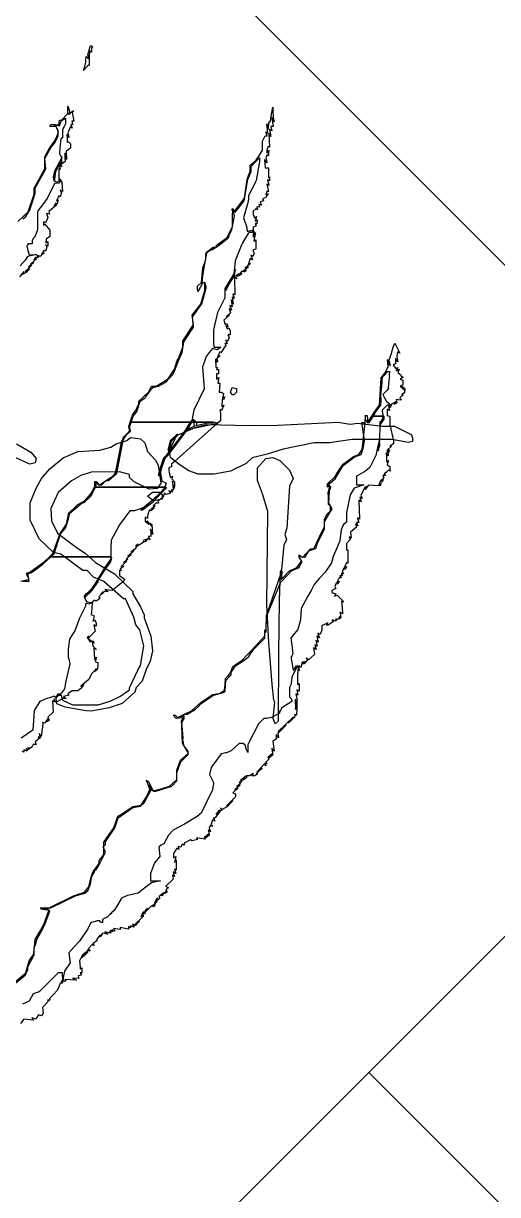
# Model space of a CAD drawing. Extents: x -87611 to 96139, y 77822 to 138139.
# Drawn here: x 75288 to 76011, y 99451 to 101237 of the extents above; entities that cross this region are included whole.
import ezdxf

# ---------------------------------------------------------------- set-up
doc = ezdxf.new("R2010")
doc.units = 0
doc.header["$MEASUREMENT"] = 0
doc.layers.get('0').update_dxf_attribs({"color": 6})
for name, color, linetype in [('L14D0 Au', 2, 'Continuous'), ('L3D0 Base', 3, 'Continuous'), ('L8D0 Wire', 5, 'Continuous')]:
    doc.layers.add(name, color=color, linetype=linetype)

# ---------------------------------------------------------------- blocks, each defined once
blk = doc.blocks.new('_LOGO_BEEST')
at = {"layer": 'L14D0 Au'}
for points in [[(511.455, 314.055), (508.238, 318.047), (510.87, 324.985), (517.452, 323.264), (517.452, 317.887), (513.619, 314.055)], [(483.119, 192.803), (459.165, 192.944), (444.793, 197.956), (430.421, 207.563), (417.132, 218.223), (415.031, 230.657), (418.383, 243.105), (428.824, 252.984), (454.375, 264.195), (471.94, 268.544), (537.413, 267.131), (580.529, 267.384), (672.521, 272.396), (690.714, 269.03), (702.733, 270.64), (740.218, 266.215), (758.653, 266.148), (783.725, 253.542), (785.729, 248.321), (785.729, 242.567), (780.014, 241.073), (754.59, 245.996), (693.908, 245.885), (659.478, 240.599), (636.12, 240.599), (588.976, 231.05), (564.56, 223.457), (541.558, 217.936), (532.262, 209.052), (508.555, 197.335)], [(296.034, -168.198), (288.298, -167.776), (279.515, -166.369), (270.733, -164.952), (256.361, -162.141), (243.585, -157.347), (242.556, -148.851), (246.372, -144.253), (250.425, -144.253), (252.282, -151.651), (267.539, -158.616), (294.686, -158.697), (306.696, -158.697), (325.027, -153.406), (339.816, -146.315), (354.569, -135.72), (354.569, -133.004), (367.533, -105.122), (371.085, -98.734), (376.369, -69.075), (370.33, -44.679), (364.161, -36.837), (360.95, -24.911), (348.208, 2.668), (345.138, 2.668), (315.392, 29.101), (299.476, 35.965), (290.096, 45.785), (283.325, 45.785), (249.888, 70.925), (238.851, 73.349), (216.821, 94.49), (202.865, 123.002), (202.865, 149.252), (211.995, 171.687), (220.495, 186.191), (233.285, 200.969), (253.167, 217.847), (275.523, 227.437), (309.058, 229.349), (326.025, 233.981), (334.085, 239.262), (350.577, 244.11), (356.108, 249.032), (371.156, 246.969), (378.051, 240.492), (381.938, 227.518), (394.038, 214.257), (398.121, 206.465), (402.296, 179.125), (396.569, 171.141), (384.607, 170.131), (361.755, 181.124), (354.569, 188.033), (354.569, 192.44), (339.399, 196.482), (296.283, 195.722), (280.314, 190.742), (265.942, 182.552), (245.806, 164.753), (234.554, 140.8), (235.804, 121.637), (244.675, 103.147), (275.017, 80.118), (286.701, 72.437), (302.414, 58.384), (331.414, 41.006), (359.36, 14.251), (359.36, 10.273), (371.336, -9.308), (376.926, -21.633), (376.926, -26.081), (386.795, -54.021), (389.456, -76.377), (386.113, -92.346), (379.725, -104.967), (373.654, -122.615), (364.503, -132.268), (362.403, -139.249), (343.546, -156.708), (323.43, -163.227)], [(576.588, -187.716), (573.48, -179.539), (576.267, -154.69), (574.368, -151.617), (571.798, -127.486), (567.058, -63.61), (564.097, -6.122), (565.122, 136.001), (557.116, 163.148), (549.389, 183.172), (549.389, 202.343), (562.495, 216.561), (572.826, 218.499), (583.723, 213.944), (598.436, 199.015), (604.11, 186.434), (598.506, 174.626), (594.218, 110.45), (591.352, 100.84), (594.077, 93.475), (589.548, 84.718), (586.032, 46.929), (584.247, 44.041), (582.522, 0.265), (581.477, -81.176), (581.128, -183.948)], [(394.092, 152.768), (392.096, 153.019), (389.701, 153.9), (389.701, 153.901), (387.305, 154.782), (381.809, 159.567), (389.406, 165.543), (400.24, 165.543), (404.073, 161.71), (404.073, 154.764)]]:
    blk.add_lwpolyline(points, close=True, dxfattribs=at)
blk.add_lwpolyline([(182.345, 239), (204.135, 226.274), (212.168, 216.727), (210.466, 210.221), (202.677, 208.266), (180.094, 218.24)], dxfattribs=at)
at = {"layer": 'L3D0 Base'}
blk.add_lwpolyline([(284.512, 808.29), (286.193, 814.678), (287.878, 821.065), (288.09, 825.322), (288.299, 829.577), (292.753, 825.881), (291.761, 829.062), (290.766, 832.243), (292.902, 839.429), (295.042, 846.615), (297.88, 845.018), (297.241, 843.422), (296.598, 841.825), (296.399, 836.469), (294.253, 837.798), (293.529, 835.019), (292.809, 832.243), (292.952, 823.994), (293.093, 815.741), (292.531, 816.306), (291.967, 816.87)], close=True, dxfattribs=at)
for points in [[(184.351, 578.338), (199.778, 592.71), (209.247, 619.829), (209.247, 629.042), (225.215, 658.579), (225.215, 676.693), (232.401, 690.123), (240.916, 701.299), (243.511, 707.811), (246.103, 714.326), (242.859, 722.856), (233.01, 722.856), (234.064, 724.563), (235.118, 726.265), (240.947, 725.76), (246.773, 725.252), (247.793, 732.438), (250.947, 732.438), (260.347, 742.73), (260.484, 748.363), (260.625, 753.996), (262.022, 749.342), (263.413, 744.689), (261.404, 741.221), (268.89, 747.608), (267.031, 744.386), (269.507, 730.841), (266.401, 730.841), (268.241, 726.05), (265.247, 726.05), (266.248, 723.256), (267.252, 720.461), (264.561, 722.91), (260.6, 713.487), (261.414, 709.788), (262.231, 706.089), (259.062, 710.58), (259.224, 704.842), (259.383, 699.103), (261.152, 700.163), (264.345, 696.508), (264.345, 690.12), (261.18, 687.488), (258.011, 684.856), (258.535, 672.555), (255.784, 682.136), (256.046, 675.985), (256.311, 669.835), (252.812, 667), (249.312, 664.168), (250.441, 662.914), (251.57, 661.663), (247.718, 663.875), (249.512, 668.544), (251.57, 667.271), (251.57, 674.95), (251.262, 674.95), (245.426, 663.815), (239.594, 652.681), (240.043, 639.02), (242.12, 654.989), (244.606, 659.595), (247.095, 664.199), (248.879, 657.378), (247.831, 658.027), (246.78, 658.672), (246.692, 650.145), (246.608, 641.618), (247.722, 642.304), (248.835, 642.993), (249.961, 640.208), (251.09, 637.423), (252.275, 623.715), (248.676, 625.939), (250.972, 622.224), (248.938, 615.818), (247.831, 616.504), (246.72, 617.187), (244.899, 613.332), (243.081, 609.474), (245.676, 611.077), (244.846, 607.899), (244.013, 604.721), (242.766, 605.495), (241.518, 606.265), (239.625, 601.328), (241.602, 602.407), (243.58, 603.489), (231.662, 593.325), (232.033, 591.422), (232.401, 589.516), (228.169, 590.396), (229.136, 587.346), (230.106, 584.295), (226.345, 576.043), (223.619, 577.727), (223.619, 572.216), (225.571, 574.168), (233.2, 565.101), (233.2, 555.364), (227.611, 551.191), (227.174, 545.636), (228.59, 546.513), (230.006, 547.386), (230.006, 540.621), (228.163, 541.763), (226.32, 542.901), (227.467, 541.042), (228.615, 539.186), (226.582, 532.78), (225.418, 533.497), (224.258, 534.218), (219.91, 527.238), (224.567, 530.432), (221.435, 527.565), (218.301, 524.702), (216.086, 525.554), (213.872, 526.402), (214.845, 524.824), (215.821, 523.246), (211.031, 523.246), (208.754, 519.559), (213.239, 521.879), (208.448, 517.597), (203.657, 513.312), (208.448, 515.539), (200.464, 508.596), (205.254, 510.891), (200.376, 506.288), (195.498, 501.688), (202.004, 506.478), (197.532, 500.714), (191.294, 497.377)], [(192.426, 499.532), (193.555, 501.688), (186.613, 493.703)], [(189.08, 29.898), (193.172, 30.787), (197.264, 31.672), (199.328, 32.315), (201.393, 32.954), (198.062, 39.18), (198.062, 42.585), (201.243, 42.585), (224.411, 58.997), (232.467, 67.072), (325.826, 67.072), (325.826, 62.49), (321.833, 56.614), (318.125, 51.153), (306.036, 31.108), (291.91, 10.651), (287.513, 10.651), (287.513, 9.316), (285.485, 4.032), (291.109, 9.338), (296.729, 14.643), (301.704, 21.67), (306.675, 28.697), (306.675, 30.83), (306.7, 30.815), (319.36, 50.414), (321.818, 53.742), (325.794, 59.131), (327.716, 65.182), (325.826, 67.072), (232.467, 67.072), (237.46, 72.075), (248.582, 102.525), (253.233, 109.062), (258.663, 116.7), (262.256, 134.02), (268.887, 140.276), (275.517, 146.536), (287.092, 152.624), (295.631, 162.773), (300.904, 173.109), (409.653, 173.109), (403.396, 165.031), (399.453, 161.56), (392.224, 155.68), (388.61, 152.378), (384.48, 148.513), (379.315, 143.673), (371.418, 138.399), (374.228, 138.399), (382.802, 145.011), (391.08, 151.398), (403.652, 164.775), (411.081, 171.837), (409.653, 173.109), (300.904, 173.109), (301.866, 174.993), (301.866, 181.508), (303.909, 181.508), (305.989, 178.714), (308.066, 175.919), (312.673, 179.113), (330.074, 191.046), (333.133, 194.499), (342.905, 243.803), (343.607, 244.13), (345.434, 249.382), (350.206, 254.466), (354.978, 259.553), (354.161, 262.688), (353.341, 265.819), (355.5, 272.247), (482.299, 272.247), (481.544, 271.025), (481.045, 270.223), (471.978, 270.416), (471.813, 270.411), (471.648, 270.393), (471.485, 270.363), (462.703, 268.193), (453.92, 266.016), (453.817, 265.988), (453.716, 265.955), (453.617, 265.916), (442.713, 261.131), (442.71, 261.131), (449.248, 271.009), (447.981, 272.204), (443.652, 265.186), (440.568, 260.193), (413.882, 226.246), (417.373, 233.536), (424.022, 247.115), (427.534, 254.351), (417.095, 244.47), (416.868, 244.212), (416.693, 243.919), (416.574, 243.597), (413.224, 231.149), (413.174, 230.885), (413.163, 230.618), (413.19, 230.351), (413.882, 226.24), (410.72, 221.802), (407.435, 217.186), (404.157, 208.874), (400.911, 200.634), (398.113, 190.818), (401.946, 193.856), (403.652, 203.07), (408.979, 217.351), (412.391, 220.985), (414.409, 223.13), (442.713, 261.131), (454.578, 263.44), (476.608, 268.149), (488.693, 270.575), (482.299, 272.247), (355.5, 272.247), (359.622, 284.514), (363.667, 289.305), (366.297, 294.738), (368.926, 300.174), (368.926, 304.406), (383.541, 317.88), (388.17, 326.831), (395.374, 326.831), (404.388, 332.467), (413.402, 338.106), (423.286, 353.027), (426.972, 365.955), (429.324, 369.149), (435.992, 386.715), (435.992, 395.532), (451.914, 420.939), (449.937, 435.367), (463.024, 452.334), (466.255, 462.639), (469.483, 472.947), (469.508, 479.066), (469.536, 485.188), (467.54, 484.53), (465.544, 483.875), (461.979, 477.613), (458.411, 471.35), (458.383, 475.492), (458.358, 479.637), (464.293, 485.011), (466.367, 507.305), (468.725, 514.079), (471.086, 520.853), (471.105, 525.959), (471.136, 531.068), (476.476, 535.141), (481.815, 539.218), (487.105, 539.218), (487.105, 542.137), (503.208, 553.958), (507.372, 562.157), (511.539, 570.357), (511.701, 584.211), (511.86, 598.068), (514.486, 593.384), (529.663, 613.944), (531.653, 628.079), (533.646, 642.217), (535.926, 648.236), (538.209, 654.256), (538.209, 663.981), (547.534, 671.828), (552.453, 679.251), (557.371, 686.677), (557.371, 700.35), (561.08, 708.488), (564.133, 708.488), (562.461, 714.878), (563.946, 713.961), (565.431, 713.041), (563.809, 726.852), (566.634, 718.867), (566.959, 728.714), (568.156, 729.88), (569.354, 731.05), (571.16, 741.726), (572.963, 752.408), (573.159, 745.216), (573.368, 738.03), (574.179, 734.038), (574.987, 730.046), (573.331, 733.239), (571.678, 736.433), (572.52, 729.646), (573.365, 722.86), (569.76, 722.86), (571.431, 716.466), (569.735, 717.514), (568.038, 718.565), (570.128, 707.689), (566.809, 712.48), (567.274, 701.847), (567.735, 691.215), (565.677, 692.5), (563.743, 687.466), (563.774, 684.803), (563.802, 682.139), (566.915, 686.93), (566.591, 682.65), (566.27, 678.374), (565.178, 679.051), (564.086, 679.725), (563.232, 677.492), (562.374, 675.259), (563.204, 671.513), (564.03, 667.767), (560.468, 672.558), (560.914, 666.17), (561.357, 659.783), (563.993, 659.976), (566.631, 660.172), (566.388, 652.54), (566.148, 644.912), (567.002, 645.442), (567.86, 645.972), (567.86, 640.055), (566.372, 640.975), (564.885, 641.892), (567.074, 633.166), (565.583, 634.086), (564.096, 635.006), (566.609, 623.853), (564.096, 623.853), (562.193, 618.893), (563.93, 619.97), (565.668, 621.042), (563.955, 617.846), (562.246, 614.646), (559.704, 613.669), (557.162, 612.696), (558.054, 611.255), (558.943, 609.814), (553.841, 607.856), (555.653, 603.13), (551.776, 603.891), (552.574, 599.899), (548.582, 600.698), (549.646, 595.907), (547.403, 598.15), (542.993, 593.739), (542.993, 588.98), (543.96, 586.463), (544.924, 583.946), (548.127, 585.926), (545.844, 578.737), (547.515, 579.773), (549.187, 580.805), (548.701, 574.349), (546, 574.349), (546.882, 572.917), (547.765, 571.489), (545.379, 570.572), (542.993, 569.658), (542.993, 563.807), (544.908, 561.892), (546.826, 559.977), (542.993, 559.977), (543.024, 557.182), (543.049, 554.388), (546.19, 559.179), (545.145, 553.739), (544.097, 548.3), (545.678, 549.276), (547.257, 550.255), (547.257, 536.161), (544.964, 535.278), (542.669, 534.399), (543.582, 532.016), (544.496, 529.636), (543.579, 527.25), (542.666, 524.861), (541.065, 525.853), (539.462, 526.842), (541.745, 519.653), (540.133, 520.651), (538.52, 521.646), (536.833, 516.802), (535.143, 511.961), (537.076, 512.95), (539.007, 513.942), (535.015, 510.474), (531.023, 507.002), (533.418, 508.078), (535.813, 509.151), (531.821, 505.683), (527.829, 502.212), (530.071, 503.394), (532.314, 504.579), (531.219, 502.804), (530.121, 501.029), (525.945, 502.633), (521.441, 497.084), (523.437, 498.285), (525.433, 499.482), (525.433, 497.811), (522.046, 495.999), (518.662, 494.183), (521.257, 498.497), (515.886, 494.143), (517.942, 490.815), (516.052, 491.985), (514.159, 493.154), (515.066, 499.018), (515.971, 504.884), (513.747, 499.011), (511.52, 493.142), (501.48, 477.987), (501.48, 472.947), (503.957, 477.694), (506.433, 482.444), (509.717, 487.758), (513.005, 493.073), (514.53, 491.548), (515.035, 466.06), (513.585, 466.958), (512.138, 467.857), (513.036, 464.41), (513.937, 460.964), (511.09, 462.723), (512.699, 452.187), (511.043, 455.381), (509.384, 458.575), (510.993, 448.036), (509.249, 449.112), (507.506, 450.191), (509.789, 443.002), (506.548, 445.004), (507.384, 441.814), (508.217, 438.626), (502.11, 433.024), (507.051, 435.984), (502.793, 431.771), (498.536, 427.554), (500.226, 421.082), (501.477, 421.852), (502.725, 422.626), (503.67, 420.156), (504.618, 417.686), (501.499, 419.616), (502.447, 417.146), (503.392, 414.676), (504.655, 415.459), (505.918, 416.238), (506.882, 413.721), (507.849, 411.204), (507.849, 405.079), (504.468, 405.079), (506.458, 401.854), (504.424, 395.451), (501.499, 397.26), (503.401, 392.304), (499.677, 392.304), (500.594, 390.816), (501.514, 389.328), (493.873, 378.066), (493.137, 378.805), (492.398, 379.541), (488.661, 371.338), (492.679, 373.416), (489.151, 370.484), (487.404, 369.03), (488.2, 367.044), (489.036, 364.948), (488.072, 363.984), (487.108, 363.017), (487.23, 366.08), (487.351, 368.99), (485.62, 367.552), (486.288, 355.588), (488.87, 355.588), (486.899, 352.394), (490.28, 352.394), (490.28, 346.007), (487.086, 346.007), (487.086, 337.835), (490.742, 340.093), (489.126, 331.635), (492.12, 331.635), (491.141, 318.061), (492.707, 318.033), (494.272, 318.008), (496.119, 316.835), (497.965, 315.659), (497.064, 312.216), (496.166, 308.776), (497.993, 309.908), (499.824, 311.037), (498.876, 308.57), (497.931, 306.1), (496.898, 306.733), (495.869, 307.366), (495.058, 296.303), (498.289, 298.3), (494.603, 290.212), (493.639, 290.811), (492.675, 291.407), (493.009, 282.917), (493.346, 274.427), (488.702, 270.575), (422.425, 211.578), (418.426, 208.263), (418.426, 204.205), (416.355, 203.409), (414.281, 202.614), (414.562, 198.847), (414.84, 195.079), (416.019, 191.505), (417.194, 187.93), (418.816, 188.931), (420.438, 189.936), (419.705, 187.731), (418.969, 185.526), (423.217, 181.278), (423.008, 176.203), (422.796, 171.126), (420.238, 182.304), (420.569, 175.517), (420.906, 168.73), (418.239, 168.73), (419.209, 167.152), (420.189, 165.574), (414.706, 167.676), (416.876, 164.17), (410.47, 162.137), (408.842, 163.144), (407.208, 164.152), (406.216, 159.199), (405.944, 157.823), (397.857, 151.61), (397.941, 151.239), (398.475, 148.916), (396.56, 148.844), (394.641, 148.769), (390.649, 144.777), (393.497, 144.777), (387.296, 139.749), (389.692, 140.975), (392.087, 142.198), (389.91, 139.512), (387.733, 136.83), (386.433, 137.631), (385.132, 138.436), (382.662, 131.203), (382.107, 128.808), (381.907, 127.118), (381.704, 125.427), (378.51, 127.401), (378.51, 121.217), (384.1, 116.831), (382.503, 119.305), (380.906, 121.775), (384.677, 117.708), (388.444, 113.638), (387.212, 116.033), (385.983, 118.428), (388.541, 116.12), (388.996, 108.491), (389.455, 100.862), (388.051, 104.855), (386.651, 108.847), (386.919, 103.258), (387.194, 97.669), (383.42, 98.43), (385.409, 92.878), (382.821, 95.223), (380.547, 92.454), (378.277, 89.684), (379.275, 91.665), (380.276, 93.642), (375.338, 91.746), (375.993, 90.685), (376.645, 89.622), (371.019, 85.932), (365.389, 82.243), (366.609, 84.214), (367.828, 86.188), (365.985, 85.046), (364.138, 83.908), (364.138, 79.694), (356.952, 74.367), (361.743, 76.463), (356.952, 72.181), (352.162, 67.895), (356.952, 69.966), (353.185, 66.651), (349.414, 63.336), (351.975, 63.336), (348.878, 60.822), (345.774, 58.308), (350.565, 60.666), (346.173, 56.49), (341.782, 52.31), (341.782, 50.373), (345.774, 52.394), (343.005, 50.124), (340.238, 47.85), (341.277, 46.812), (342.312, 45.77), (339.274, 45.77), (339.253, 42.177), (339.228, 38.584), (342.967, 35.615), (346.704, 32.645), (345.737, 29.895), (328.127, 15.295), (323.443, 15.993), (317.055, 16.948), (321.846, 13.894), (316.257, 13.445), (313.331, 13.046), (310.668, 10.139), (315.458, 12.525), (311.491, 9.3), (307.524, 6.078), (309.851, 3.752), (306.66, 1.519), (303.479, -0.715), (300.65, 1.035), (299.14, -0.945), (297.627, -2.923), (297.219, -10.895), (296.807, -18.867), (295.516, -20.953), (298.073, -21.933), (300.628, -22.915), (298.56, -31.137), (300.057, -30.213), (301.548, -29.29), (302.518, -31.807), (303.482, -34.324), (303.482, -39.037), (301.716, -37.942), (299.948, -36.85), (301.008, -41.691), (302.072, -46.528), (297.185, -51.525), (292.303, -56.525), (292.303, -54.285), (291.221, -55.364), (290.142, -56.447), (296.296, -61.44), (291.808, -59.113), (292.909, -60.888), (294, -62.659), (296.187, -61.824), (298.37, -60.985), (300.784, -64.889), (299.087, -63.845), (297.394, -62.797), (298.32, -66.39), (299.243, -69.986), (304.28, -74.215), (300.316, -72.213), (300.703, -80.927), (301.086, -89.638), (302.424, -87.798), (303.756, -85.955), (302.998, -89.445), (302.237, -92.935), (304.277, -93.718), (306.311, -94.501), (306.07, -99.357), (305.824, -104.213), (303.535, -106.262), (301.239, -108.311), (302.761, -105.841), (304.28, -103.371), (300.509, -107.438), (296.795, -111.449), (292.372, -120.001), (286.349, -125.135), (280.327, -130.271), (285.117, -127.661), (280.327, -133.861), (275.536, -137.61), (271.357, -137.498), (267.174, -137.389), (260.388, -142.142), (261.367, -143.118), (262.343, -144.094), (258.008, -145.183), (253.679, -146.268), (255.821, -147.631), (257.97, -148.991), (254.777, -149.038), (253.579, -149.063), (241.487, -155.479), (239.862, -149.849), (239.712, -151.939), (239.569, -154.028), (238.371, -153.286), (237.173, -152.541), (238.278, -169.96), (230.019, -177.617), (231.803, -182.261), (229.85, -183.471), (227.898, -184.675), (230.224, -180.19), (224.972, -186.577), (222.003, -185.779), (222.558, -188.174), (219.998, -206.866), (218.469, -204.705), (216.938, -202.546), (217.724, -206.139), (218.513, -209.735), (216.794, -208.675), (215.073, -207.611), (216.245, -210.662), (216.411, -210.534), (216.267, -210.727), (216.236, -210.668), (213.541, -212.783), (210.678, -215.037), (212.319, -219.314), (207.787, -219.314), (206.508, -221.31), (205.233, -223.306), (202.129, -225.701), (199.029, -228.096), (200.22, -226.122), (201.409, -224.139), (198.935, -225.09), (196.468, -226.035), (197.519, -227.738), (198.571, -229.438), (193.256, -227.398), (193.256, -230.832), (190.779, -229.88)], [(170.132, -589.804), (196.394, -567.438), (201.686, -549.083), (204.836, -544.614), (207.99, -540.144), (209.443, -528.414), (210.9, -516.687), (217.484, -505.319), (224.065, -493.95), (231.522, -472.607), (231.054, -472.136), (230.583, -471.669), (225.502, -471.113), (220.422, -470.555), (218.307, -468.44), (231.809, -468.44), (269.139, -449.758), (285.866, -444.244), (292.285, -436.085), (293.975, -429.507), (295.669, -422.929), (297.263, -417.848), (298.859, -412.768), (303.56, -406.848), (308.263, -400.931), (308.263, -396.45), (315.408, -386.787), (315.443, -377.452), (315.483, -368.117), (330.379, -346.279), (333.663, -337.496), (336.951, -328.713), (340.725, -326.317), (344.502, -323.922), (359.329, -313.954), (372.235, -311.889), (381.342, -297.533), (383.42, -292.512), (385.5, -287.493), (380.535, -273.692), (382.103, -274.659), (383.669, -275.629), (389.845, -289.589), (393.344, -289.589), (404.51, -286.264), (415.676, -282.936), (426.423, -272.497), (426.423, -258.45), (432.187, -243.276), (444.214, -232.26), (435.362, -217.155), (434.274, -191.38), (433.837, -183.396), (436.101, -178.437), (425.444, -179.678), (421.24, -174.613), (424.184, -174.613), (425.962, -176.391), (427.743, -178.169), (449.045, -168.101), (463.947, -154.515), (472.73, -148.723), (481.513, -142.934), (492.691, -140.763), (499.465, -136.484), (500.205, -127.589), (500.941, -118.697), (504.25, -115.117), (507.556, -111.536), (509.895, -105.947), (512.231, -100.358), (526.11, -90.777), (532.944, -83.591), (539.774, -76.405), (560.559, -53.374), (560.559, -45.795), (561.756, -44.598), (562.954, -43.397), (563.088, -22.825), (586.1, 43.468), (586.73, 44.491), (586.967, 44.872), (586.829, 43.362), (585.816, 32.184), (598.912, 45.935), (604.352, 48.209), (609.788, 50.479), (613.194, 55.264), (616.6, 60.045), (614.925, 63.177), (613.247, 66.308), (613.247, 70.104), (615.748, 68.026), (618.249, 65.952), (630.444, 79.292), (635.681, 79.292), (643.628, 96.14), (651.572, 112.989), (651.572, 124.164), (656.154, 133.022), (658.655, 135.096), (661.153, 137.173), (661.153, 144.577), (659.5, 145.6), (657.847, 146.62), (657.875, 152.481), (657.91, 158.338), (657.404, 164.725), (658.652, 170.115), (659.903, 175.504), (656.366, 173.321), (656.366, 178.146), (668.062, 189.505), (671.536, 195.409), (680.076, 208.188), (695.745, 219.69), (704.107, 222.872), (709.044, 230.407), (710.083, 237.992), (710.913, 244.033), (713.876, 271.209), (714.038, 275.138), (714.225, 279.726), (714.038, 280.924), (713.848, 282.119), (716.839, 282.119), (717.35, 276.929), (717.858, 271.739), (723.968, 281.317), (742.354, 281.317), (740.748, 276.926), (739.145, 272.534), (736.216, 272.534), (736.235, 269.74), (736.257, 268.57), (735.852, 244.164), (735.848, 244.09), (735.727, 244.09), (733.416, 235.007), (733.35, 228.62), (735.908, 236.604), (735.848, 244.09), (735.852, 244.09), (735.852, 244.164), (737.258, 268.451), (742.604, 276.526), (742.492, 278.922), (742.47, 278.922), (742.354, 281.317), (723.968, 281.317), (728.042, 287.708), (735.852, 298.15), (738.16, 339.631), (743.736, 346.793), (748.845, 356.757), (747.785, 367.552), (749.25, 361.165), (750.825, 359.568), (752.397, 357.971), (751.321, 362.334), (750.242, 366.697), (754.091, 377.133), (756.595, 386.715), (757.728, 389.909), (758.735, 392.756), (762.693, 385.346), (766.819, 377.595), (765.257, 378.559), (763.7, 379.523), (762.787, 375.895), (761.876, 372.265), (763.635, 364.374), (761.923, 366.769), (760.213, 369.165), (760.157, 363.575), (760.432, 361.539), (756.371, 359.031), (760.519, 354.032), (763.314, 355.759), (761.211, 350.279), (765.491, 352.921), (764.518, 350.382), (763.541, 347.84), (766.149, 345.729), (768.55, 343.78), (768.092, 343.037), (769.885, 341.93), (771.679, 340.82), (769.511, 339.304), (767.343, 337.785), (771.335, 336.163), (771.335, 328.712), (769.339, 327.973), (767.343, 327.231), (770.45, 324.246), (773.556, 321.258), (768.94, 327.645), (773.999, 323.703), (773.506, 317.013), (771.223, 315.566), (768.94, 314.122), (770.253, 314.094), (771.563, 314.069), (766.517, 309.022), (767.505, 307.426), (768.491, 305.826), (764.723, 306.356), (760.956, 306.883), (761.399, 304.21), (761.838, 301.537), (758.068, 299.204), (759.306, 301.206), (760.544, 303.212), (757.344, 301.5), (754.147, 299.787), (752.001, 294.198), (750.361, 296.55), (748.72, 298.898), (750.704, 289.85), (749.045, 290.877), (747.382, 291.903), (747.382, 282.474), (749.419, 281.694), (751.452, 280.912), (751.415, 273.838), (751.387, 268.055), (756.998, 243.628), (756.998, 239.165), (754.203, 237.537), (751.409, 235.912), (753.804, 235.812), (747.416, 229.424), (747.441, 227.428), (747.476, 225.432), (750.919, 230.223), (749.023, 224.372), (748.988, 222.507), (748.963, 220.642), (747.488, 222.978), (746.01, 225.314), (746.103, 218.608), (746.2, 211.902), (749.363, 213.855), (748.321, 210.58), (747.282, 207.305), (751.415, 204.673), (751.533, 201.161), (751.646, 197.646), (750.535, 198.332), (749.428, 199.018), (746.057, 196.096), (742.685, 193.17), (744.756, 191.099), (740.764, 191.099), (742.108, 187.107), (737.037, 182.878), (740.995, 184.877), (740.046, 182.41), (739.098, 179.94), (737.835, 180.719), (736.575, 181.499), (734.679, 176.562), (736.503, 177.691), (738.331, 178.817), (737.105, 176.839), (735.883, 174.859), (718.816, 175.929), (713.645, 169.541), (715.975, 174.026), (714.325, 173.009), (712.675, 171.989), (707.239, 160.534), (708.146, 158.17), (709.057, 155.802), (707.307, 156.885), (705.557, 157.964), (707.837, 150.778), (703.97, 153.167), (705.099, 124.332), (703.652, 125.231), (702.201, 126.126), (704.004, 119.239), (700.767, 119.239), (702.669, 114.283), (699.098, 116.491), (699.819, 114.33), (700.539, 112.165), (691.242, 104.343), (692.545, 95.454), (691.029, 96.39), (689.517, 97.329), (690.927, 93.09), (685.138, 87.301), (685.138, 77.72), (687.533, 77.72), (687.533, 57.269), (685.606, 58.461), (683.762, 54.419), (681.922, 50.373), (685.104, 52.341), (683.207, 47.401), (680.684, 48.96), (679.711, 46.431), (678.741, 43.902), (680.537, 40.995), (676.966, 40.995), (677.952, 39.398), (678.941, 37.801), (675.369, 37.801), (676.355, 36.204), (677.344, 34.607), (674.072, 34.607), (670.448, 27.836), (673.925, 29.982), (672.029, 25.045), (670.766, 25.824), (669.506, 26.604), (668.533, 24.075), (667.563, 21.545), (669.259, 18.801), (666.022, 17.066), (662.781, 15.332), (662.781, 12.466), (666, 11.446), (669.216, 10.423), (667.129, 7.045), (669.156, 7.722), (671.181, 8.396), (675.765, 3.814), (680.347, -0.771), (680.347, -2.308), (677.762, -0.711), (678.466, -10.421), (679.168, -20.133), (677.132, -18.873), (675.095, -17.616), (675.909, -21.883), (676.726, -26.149), (675.098, -27.157), (673.467, -28.164), (675.794, -23.679), (673.523, -26.449), (671.249, -29.218), (669.169, -27.138), (669.169, -31.205), (666.424, -30.154), (663.68, -29.1), (666.003, -31.423), (657.192, -37.231), (655.901, -37.253), (654.61, -37.253), (656.781, -33.741), (653.793, -35.338), (650.805, -36.938), (649.208, -37.493), (647.611, -38.051), (647.567, -41.245), (647.517, -44.439), (644.991, -51.672), (643.338, -50.648), (641.685, -49.629), (642.827, -53.218), (643.968, -56.815), (639.97, -54.341), (641.061, -58.705), (642.156, -63.068), (638.373, -60.729), (639.464, -65.092), (640.559, -69.456), (638.728, -68.323), (636.894, -67.191), (639.177, -74.38), (635.21, -71.929), (636.707, -82.125), (632.048, -86.048), (627.385, -89.969), (623.664, -87.839), (625.797, -90.218), (623.177, -93.278), (620.557, -96.334), (618.917, -96.31), (617.276, -96.281), (622.067, -92.894), (617.276, -94.186), (616.256, -101.122), (611.787, -101.122), (613.827, -106.437), (610.889, -104.621), (610.823, -116.333), (610.764, -128.045), (613.287, -126.482), (613.287, -138.038), (609.632, -135.779), (611.229, -144.141), (607.998, -142.145), (609.024, -147.263), (610.047, -152.381), (606.9, -150.435), (607.355, -165.796), (609.694, -153.021), (609.492, -163.666), (609.298, -174.311), (606.104, -173.78), (606.429, -175.549), (606.747, -177.32), (601.638, -181.936), (596.529, -186.555), (600.481, -181.765), (604.426, -176.974), (581.353, -199.243), (581.353, -200.778), (593.46, -189.749), (580.551, -202.746), (581.524, -208.912), (578.206, -204.121), (578.178, -207.633), (578.146, -211.148), (575.508, -212.627), (572.866, -214.102), (574.931, -229.671), (573.231, -227.276), (571.534, -224.881), (572.51, -232.89), (572.542, -232.862), (572.495, -232.918), (568.999, -235.872), (565.443, -238.882), (566.22, -240.135), (566.444, -240.5), (572.514, -232.918), (572.801, -235.264), (569.485, -238.058), (566.491, -240.575), (566.993, -241.389), (564.66, -243.725), (562.327, -246.058), (564.305, -248.036), (560.39, -248.036), (562.667, -251.722), (559.486, -249.757), (548.601, -261.578), (556.738, -255.222), (552.247, -259.613), (547.752, -264.005), (550.198, -264.054), (545.407, -267.148), (543.317, -267.173), (541.228, -267.205), (543.398, -263.693), (537.423, -266.893), (536.225, -267.055), (535.027, -267.214), (531.646, -267.214), (533.225, -269.768), (529.734, -271.939), (526.244, -274.113), (530.979, -268.012), (523.924, -274.026), (525.633, -276.795), (521.719, -276.795), (522.761, -277.834), (523.799, -278.872), (518.26, -283.42), (520.655, -282.363), (523.051, -281.308), (519.058, -284.78), (515.066, -288.248), (517.462, -287.175), (519.857, -286.099), (511.872, -292.998), (515.865, -294.626), (515.865, -299.239), (502.179, -312.725), (511.86, -304.741), (503.888, -313.826), (495.511, -318.186), (494.254, -317.051), (492.997, -315.919), (495.292, -319.911), (490.704, -319.911), (488.515, -322.706), (486.322, -325.5), (492.523, -320.71), (488.724, -325.9), (484.922, -331.089), (482.43, -331.089), (484.47, -336.404), (480.964, -334.236), (478.93, -340.64), (481.226, -344.357), (477.873, -342.283), (476.042, -347.058), (478.082, -352.373), (474.218, -349.984), (475.185, -353.829), (476.148, -357.675), (470.353, -362.229), (475.144, -356.125), (471.654, -358.299), (468.164, -360.47), (470.045, -363.511), (456.78, -361.733), (457.566, -363.008), (458.355, -364.281), (454.3, -365.301), (450.246, -366.318), (448.77, -365.404), (447.292, -364.493), (437.617, -369.496), (437.617, -372.796), (434.757, -371.027), (432.917, -375.83), (428.834, -375.004), (429.274, -377.118), (429.711, -379.233), (426.788, -377.424), (421.648, -385.271), (421.648, -391.958), (423.311, -390.932), (424.97, -389.906), (422.986, -398.957), (424.315, -397.111), (425.64, -395.267), (425.64, -410.628), (424.271, -409.783), (422.902, -408.935), (425.185, -416.124), (423.164, -414.876), (421.146, -413.625), (422.949, -420.518), (421.371, -419.542), (419.792, -418.569), (420.298, -421.563), (420.806, -424.554), (409.796, -435.077), (414.004, -437.682), (410.252, -439.999), (411.091, -442.182), (411.927, -444.366), (408.38, -446.558), (409.562, -444.316), (410.748, -442.073), (403.805, -450.058), (405.018, -447.662), (406.228, -445.267), (399.367, -451.28), (400.109, -452.484), (400.854, -453.688), (395.487, -458.042), (397.882, -454.05), (396.21, -454.05), (392.586, -460.821), (396.896, -458.563), (392.904, -462.034), (388.912, -465.502), (391.155, -464.32), (393.397, -463.135), (392.243, -465.007), (391.086, -466.875), (388.129, -465.047), (379.608, -474.011), (380.912, -471.765), (382.219, -469.523), (380.376, -470.664), (378.532, -471.803), (378.532, -476.216), (376.689, -477.354), (374.846, -478.496), (377.123, -474.809), (375.451, -474.809), (371.827, -481.581), (375.338, -479.41), (375.338, -481.565), (361.846, -494.505), (369.734, -488.38), (363.845, -495.351), (361.79, -494.558), (361.768, -494.558), (361.341, -494.393), (358.833, -493.432), (361.478, -497.712), (356.163, -495.672), (356.163, -498.953), (354.566, -497.967), (352.97, -496.979), (352.97, -500.643), (340.194, -498.485), (340.194, -501.404), (330.161, -499.932), (332.191, -503.22), (327.254, -505.116), (329.182, -501.994), (324.244, -503.89), (326.091, -506.878), (317.04, -504.894), (319.435, -506.75), (321.83, -508.603), (313.216, -506.731), (311.585, -509.535), (309.95, -512.339), (309.907, -510.786), (309.857, -509.233), (304.324, -517.13), (304.486, -517.928), (304.639, -518.727), (301.632, -520.832), (298.629, -522.937), (299.698, -524.672), (300.771, -526.406), (297.512, -524.391), (291.979, -530.501), (293.183, -532.444), (294.384, -534.39), (290.697, -532.11), (290.697, -536.533), (286.306, -540.403), (281.914, -544.277), (289.899, -534.718), (286.14, -537.896), (282.385, -541.074), (278.434, -549.068), (278.845, -553.858), (279.26, -558.649), (279.388, -559.94), (279.522, -561.232), (280.72, -560.492), (281.917, -559.75), (281.917, -567.432), (279.332, -567.432), (280.218, -568.86), (281.1, -570.289), (278.699, -571.212), (276.297, -572.132), (277.127, -576.177), (267.545, -575.466), (270.739, -577.048), (273.933, -578.626), (255.719, -577.559), (257.353, -580.207), (255.263, -580.394), (253.173, -580.584), (251.857, -580.357), (250.541, -580.126), (252.562, -583.401), (249.019, -583.401), (246.705, -588.934), (244.394, -594.47), (238.402, -600.468), (232.414, -606.465), (233.212, -608.951), (229.485, -608.951), (231.226, -610.691), (221.794, -620.123), (222.252, -624.518), (222.714, -628.912), (220.113, -633.123), (215.697, -631.426), (213.978, -634.638), (212.256, -637.848), (205.666, -635.755), (206.901, -637.757), (208.139, -639.76), (193.409, -638.1), (188.35, -644.881)]]:
    blk.add_lwpolyline(points, dxfattribs=at)
at = {"layer": 'L8D0 Wire'}
for points in [[(191.687, 582.318), (196.253, 585.571), (202.569, 595.891), (206.711, 608.302), (210.85, 620.712), (210.85, 628.837), (218.974, 643.505), (227.099, 658.17), (225.627, 674.017), (235.115, 691.705), (240.816, 698.092), (245.981, 708.316), (245.981, 716.669), (244.147, 720.155), (242.31, 723.642), (240.554, 724.89), (238.795, 726.134), (247.531, 724.107), (250.619, 732.232), (257.159, 735.731), (257.119, 733.009), (257.169, 732.959), (257.113, 732.793), (257.035, 726.846), (254.755, 722.853), (253.245, 720.215), (252.456, 716.859), (252.359, 705.478), (249.883, 703.946), (248.37, 690.22), (247.544, 681.328), (249.378, 678.396), (251.209, 675.464), (239.962, 654.986), (238.911, 650.46), (237.975, 646.44), (237.975, 645.56), (238.783, 643.021), (239.706, 640.111), (244.78, 638.165), (247.007, 640.015), (249.237, 641.864), (247.297, 636.809), (240.383, 635.823), (229.205, 613.37), (221.747, 603.439), (214.845, 594.238), (214.299, 591.572), (214.334, 579.498), (214.377, 565.491), (211.973, 559.734), (209.565, 553.973), (207.924, 552.959), (206.047, 549.12), (206.047, 544.002), (199.846, 544.002), (198.804, 542.318), (197.763, 540.63), (199.756, 533.884), (201.746, 527.135), (207.491, 527.522), (213.233, 527.905), (199.06, 524.908), (198.911, 524.711), (196.016, 519.537), (187.857, 510.442)], [(191.852, 29.798), (201.271, 29.798), (201.561, 29.982), (200.545, 35.406), (199.49, 41.017), (205.232, 43.175), (214.168, 49.659), (223.101, 56.146), (239.619, 71.264), (249.481, 101.851), (257.05, 110.453), (261.66, 124.825), (263.581, 133.524), (273.225, 141.552), (282.869, 149.577), (285.083, 149.577), (286.643, 150.569), (295.089, 159.015), (296.161, 160.612), (303.029, 174.166), (303.463, 176.331), (303.463, 180.557), (307.296, 176.724), (312.548, 176.724), (318.331, 183.111), (322.588, 183.111), (322.685, 183.174), (335.27, 194.542), (344.683, 244.333), (347.118, 248.194), (350.914, 254.207), (356.148, 258.549), (356.148, 258.798), (354.276, 264.696), (359.978, 281.308), (365.124, 287.321), (365.673, 288.406), (370.825, 304.3), (378.124, 309.082), (379.062, 310.036), (388.086, 322.593), (388.086, 323.519), (388.909, 323.741), (389.985, 325.238), (398.456, 327.271), (409.852, 332.973), (415.332, 339.076), (420.812, 345.183), (423.442, 351.571), (426.068, 357.958), (430.384, 368.092), (434.704, 378.225), (437.068, 394.687), (452.151, 417.043), (450.529, 432.02), (458.236, 443.379), (464.908, 452.402), (471.124, 476.668), (471.124, 478.268), (469.383, 485.201), (467.219, 484.368), (465.054, 483.539), (465.697, 489.415), (466.336, 495.291), (467.877, 504.074), (467.964, 504.529), (468.164, 506.307), (468.382, 506.943), (469.421, 512.856), (470.353, 518.445), (471.292, 524.035), (472.028, 527.609), (472.767, 531.183), (480.34, 535.593), (487.903, 540.003), (496.256, 546.313), (503.773, 551.996), (504.683, 552.797), (507.606, 559.088), (510.606, 565.554), (514.798, 586.999), (512.92, 591.123), (511.04, 595.246), (511.04, 597.301), (513.129, 594.45), (515.21, 591.6), (522.131, 600.564), (529.045, 609.527), (534.993, 642.204), (539.784, 654.243), (539.784, 662.165), (546.171, 668.553), (552.562, 674.937), (552.581, 672.149), (552.606, 669.355), (547.609, 640.611), (546.184, 637.8), (546.184, 637.741), (545.853, 637.149), (536.134, 617.995), (535.701, 613.332), (535.271, 608.673), (528.066, 583.734), (533.437, 568.751), (533.437, 565.984), (534.497, 563.08), (541.225, 564.768), (542.216, 563.165), (543.208, 561.565), (537.126, 561.565), (535.486, 559.615), (531.375, 553.181), (526.528, 545.589), (525.496, 543.416), (515.787, 517.978), (515.637, 517.457), (513.301, 498.11), (499.902, 475.938), (499.902, 461.759), (488.574, 439.403), (485.477, 426.231), (482.377, 413.06), (482.327, 399.48), (482.773, 393.093), (483.216, 386.705), (493.636, 386.743), (487.938, 382.57), (480.986, 384.31), (476.089, 378.372), (471.196, 372.433), (468.594, 364.605), (465.993, 356.773), (468.158, 322.83), (452.382, 290.661), (450.24, 277.967), (456.799, 272.032), (456.799, 266.73), (453.926, 266.019), (453.837, 265.994), (453.748, 265.965), (453.661, 265.931), (452.778, 274.936), (448.895, 274.936), (444.052, 267.294), (439.205, 259.656), (439.205, 259.591), (413.979, 225.688), (410.66, 222.045), (406.135, 217.073), (400.929, 200.528), (403.74, 182.107), (408.611, 179.968), (408.858, 180.12), (408.858, 179.862), (410.47, 179.154), (409.497, 175.935), (408.527, 172.716), (405.118, 168.905), (403.044, 166.584), (402.52, 165.917), (398.837, 162.13), (392.117, 155.769), (388.85, 152.234), (388.594, 152.209), (382.391, 147.125), (375.516, 141.493), (362.186, 136.789), (355.181, 136.789), (339.434, 115.727), (332.7, 103.504), (326.599, 92.423), (325.926, 80.652), (325.904, 77.527), (325.847, 63.778), (317.863, 52.014), (317.863, 51.309), (317.551, 51.496), (305.44, 31.357), (301.021, 24.617), (296.564, 17.831), (292.877, 14.319), (291.496, 12.294), (290.339, 11.908), (285.37, 7.176), (286.861, 2.931), (287.762, 0.371), (289.107, -1.444), (293.111, -2.165), (297.868, -3.016), (292.278, -5.225), (289.883, -4.304), (289.185, -4.033), (287.903, -4.526), (287.488, -5.499), (287.488, -8.608), (282.962, -17.74), (278.437, -26.882), (270.926, -46.045), (267.046, -52.292), (263.163, -58.539), (261.099, -73.984), (261.055, -84.37), (261.036, -86.272), (261.788, -89.267), (263.578, -96.368), (260.472, -109.527), (257.372, -122.695), (256.414, -128.521), (255.453, -134.347), (252.275, -138.39), (249.134, -142.382), (246.371, -142.382), (245.827, -142.461), (245.334, -142.69), (244.924, -143.055), (243.018, -145.351), (241.231, -147.5), (241.203, -147.45), (239.993, -145.491), (233.814, -147.459), (227.636, -149.437), (217.883, -153.922), (216.698, -155.032), (209.381, -167.517), (208.127, -182.585), (206.876, -197.652), (189.563, -209.738)], [(172.609, -589.786), (196.007, -570.582), (199.687, -562.504), (199.687, -558.581), (203.105, -551.704), (203.152, -551.495), (203.299, -551.314), (204.425, -549.04), (209.169, -539.499), (209.306, -529.918), (211.489, -522.732), (212.547, -519.261), (212.612, -518.724), (212.818, -518.369), (213.676, -515.546), (219.626, -504.73), (225.574, -493.91), (232.791, -473.26), (229.233, -470.318), (219.651, -468.918), (228.088, -468.644), (227.786, -468.422), (232.483, -468.394), (234.479, -468.378), (272.979, -449.431), (286.721, -445.757), (288.807, -444.044), (290.897, -442.332), (293.021, -437.251), (295.142, -432.17), (296.268, -425.512), (297.391, -418.856), (301.236, -413.257), (301.829, -411.314), (303.557, -409.883), (307.767, -403.751), (317.654, -383.459), (314.548, -375.284), (317.639, -372.194), (317.86, -371.56), (317.86, -367.721), (332.226, -346.307), (337.322, -330.965), (359.781, -315.192), (371.356, -313.121), (377.294, -307.938), (382.032, -298.556), (386.773, -289.177), (385.145, -280.791), (388.441, -288.828), (388.84, -289.474), (388.872, -289.517), (393.095, -291.139), (393.163, -291.139), (419, -282.774), (426.451, -274.737), (426.451, -262.545), (429.642, -254.021), (432.83, -245.494), (438.425, -240.073), (444.017, -234.652), (444.017, -229.64), (443.562, -228.742), (437.296, -220.779), (436.878, -215.571), (435.665, -213.182), (436.357, -209.083), (434.926, -191.296), (434.336, -189.509), (434.698, -188.48), (434.461, -185.517), (437.63, -179.597), (437.63, -176.001), (437.386, -175.936), (434.835, -176.828), (432.041, -177.801), (435.194, -175.359), (433.6, -174.938), (435.889, -174.822), (438.241, -173.001), (442.651, -173.001), (454.671, -165.955), (459.247, -161.773), (463.978, -156.676), (481.544, -144.7), (498.973, -139.647), (500.108, -138.206), (500.298, -137.071), (501.103, -121.694), (507.01, -115.531), (509.487, -112.949), (509.487, -108.826), (512.808, -104.16), (516.133, -99.494), (525.521, -93.122), (533.586, -87.642), (536.184, -84.907), (539.625, -79.976), (544.337, -73.201), (552.462, -65.276), (558.07, -59.809), (560.587, -56.983), (560.587, -48.637), (562.143, -47.679), (562.995, -47.152), (563.141, -24.091), (585.563, 29.957), (585.707, 29.798), (586.415, 28.999), (601.311, 45.726), (607.262, 48.147), (612.62, 50.33), (614.204, 52.488), (617.941, 59.715), (613.387, 65.728), (613.337, 66.648), (613.29, 67.571), (622.03, 66.299), (622.236, 66.567), (624.89, 71.083), (627.703, 75.874), (636.863, 78.896), (638.844, 80.016), (640.809, 86.487), (646.211, 97.834), (651.616, 109.178), (651.616, 120.418), (655.67, 127.408), (659.728, 134.394), (663.527, 139.908), (658.374, 148.766), (659.466, 167.386), (661.337, 173.281), (656.088, 176.219), (667.84, 185.906), (680.17, 205.951), (696.952, 218.655), (702.286, 220.882), (707.619, 223.112), (709.228, 227.347), (710.841, 231.583), (712.55, 244.049), (712.563, 244.059), (712.55, 244.059), (708.92, 271.817), (713.898, 271.786), (713.898, 276.34), (717.282, 271.77), (719.774, 271.754), (721.018, 273.326), (723.551, 276.52), (729.994, 287.698), (737.654, 298.29), (737.938, 303.521), (737.916, 305.994), (737.86, 313.248), (739.052, 327.093), (739.507, 332.399), (739.837, 338.452), (740.053, 338.69), (740.246, 340.938), (744.12, 345.058), (747.99, 349.178), (749.509, 349.182), (751.034, 349.182), (750.569, 343.727), (751.015, 342.573), (750.251, 340.019), (748.976, 325.116), (749.406, 323.466), (746.633, 320.572), (740.779, 314.4), (743.477, 309.035), (746.178, 303.671), (749.596, 300.91), (753.018, 298.153), (750.151, 298.119), (747.397, 298.082), (746.752, 297.548), (739.697, 290.493), (739.759, 288.943), (741.369, 280.884), (740.168, 278.358), (740.196, 277.662), (739.447, 276.832), (738.602, 275.055), (735.836, 269.222), (736.506, 268.552), (735.078, 244.09), (735.094, 244.08), (732.614, 233.314), (729.845, 221.265), (720.644, 203.048), (717.675, 200.419), (714.705, 197.786), (711.842, 196.192), (711.802, 196.155), (711.643, 196.083), (700.692, 189.992), (700.33, 176.699), (705.919, 176.599), (711.509, 176.503), (697.062, 171.675), (690.974, 161.532), (685.216, 134.385), (685.185, 126.993), (685.166, 123.097), (685.434, 121.451), (685.16, 121.123), (685.16, 119.604), (680.937, 116.102), (679.811, 114.764), (678.651, 111.71), (677.266, 108.07), (675.37, 91.269), (670.071, 79.292), (664.775, 67.315), (662.635, 57.734), (652.595, 43.362), (644.28, 34.08), (635.968, 24.798), (631.243, 15.716), (626.515, 6.634), (616.035, -12.136), (615.655, -20.669), (615.277, -29.203), (610.905, -44.024), (600.225, -56.503), (601.822, -68.451), (602.49, -70.475), (602.328, -72.222), (603.503, -81.011), (601.938, -83.93), (601.08, -85.534), (600.768, -88.855), (602.315, -96.705), (604.127, -105.928), (604.67, -105.928), (608.899, -99.559), (613.911, -99.559), (611.326, -101.555), (608.743, -103.552), (602.2, -116.355), (601.442, -122.29), (600.681, -128.222), (598.445, -132.398), (598.201, -146.415), (599.673, -148.361), (602.019, -151.458), (602.072, -152.671), (602.122, -153.885), (586.951, -163.266), (585.152, -166.211), (583.352, -169.152), (583.053, -171.329), (571.815, -177.716), (568.39, -178.403), (563.4, -179.401), (559.445, -179.401), (551.174, -187.672), (543.115, -203.363), (535.055, -219.051), (535.009, -225.177), (534.959, -231.299), (532.171, -226.509), (531.893, -224.918), (531.871, -224.893), (531.871, -224.818), (531.609, -223.315), (531.057, -220.121), (527.863, -217.776), (524.863, -217.751), (521.862, -217.723), (515.596, -223.387), (509.327, -229.048), (505.822, -230.464), (502.313, -231.876), (501.82, -231.973), (501.636, -232.073), (501.365, -232.073), (494.226, -233.576), (488.686, -241.087), (483.15, -248.597), (480.948, -251.538), (478.75, -254.479), (476.485, -264.828), (482.686, -277.332), (482.411, -279.019), (482.686, -279.602), (482.034, -281.343), (480.914, -288.245), (463.679, -323.913), (457.6, -329.259), (438.438, -340.543), (420.872, -349.943), (414.15, -357.447), (406.896, -370.693), (402.907, -372.512), (401.89, -372.973), (399.114, -375.812), (400.979, -389.859), (392.602, -399.815), (386.539, -415.768), (386.539, -426.912), (392.193, -427.04), (395.287, -427.099), (395.262, -427.115), (401.709, -427.262), (394.869, -428.79), (388.03, -430.321), (377.828, -438.041), (367.629, -445.763), (351.248, -449.275), (343.513, -453.274), (341.86, -454.39), (336.48, -463.22), (330.872, -472.43), (327.145, -475.945), (326.05, -477.601), (324.185, -478.733), (320.268, -482.426), (316.675, -484.273), (313.101, -486.106), (313.079, -486.138), (313.079, -490.797), (310.15, -490.797), (309.567, -489.041), (309.246, -488.081), (305.375, -488.268), (305.353, -488.268), (302.247, -489.101), (296.377, -490.685), (295.092, -491.752), (290.248, -501.177), (284.201, -510.113), (278.153, -519.042), (269.991, -527.972), (261.829, -536.907), (262.836, -544.592), (263.84, -552.277), (255.216, -564.928), (253.988, -572.173), (252.762, -579.425), (252.384, -567.448), (245.95, -567.448), (243.976, -569.02), (231.235, -581.954), (216.944, -596.466), (212.391, -598.054), (207.837, -599.638), (204.659, -605.028), (201.477, -610.417), (191.6, -615.408)]]:
    blk.add_lwpolyline(points, dxfattribs=at)
blk = doc.blocks.new('_128TRCE130')
at = {"layer": 'L14D0 Au'}
for points in [[(0, 0), (-1833.831, 1833.831), (-1535.918, 2131.744)], [(-1535.918, 2974.37), (-2131.744, 3570.196), (-2974.37, 3570.196), (-3272.283, 3272.283), (-3923.773, 3923.773), (-3898.57, 3948.975), (-3898.57, 4020.192), (-3948.975, 4070.598), (-4020.192, 4070.598), (-4045.395, 4045.395), (-4490, 4490), (-4490, 4535), (-4376.213, 4535), (-3557.601, 3716.388), (-785, 3716.388)]]:
    blk.add_lwpolyline(points, dxfattribs=at)
blk = doc.blocks.new('$128_130_B')
for name, p in [('_128TRCE130', (5000, 5000)), ('_LOGO_BEEST', (2446.943, 7553.057))]:
    blk.add_blockref(name, p)
at = {"yscale": -1, "rotation": 270}
blk.add_blockref('_128TRCE130', (5000, 5000), dxfattribs=at)

msp = doc.modelspace()

# ---------------------------------------------------------------- block references
at = {"linetype": 'Continuous'}
msp.add_blockref('$128_130_B', (72648.6, 92803.8), dxfattribs=at)

doc.saveas('drawing.dxf')
